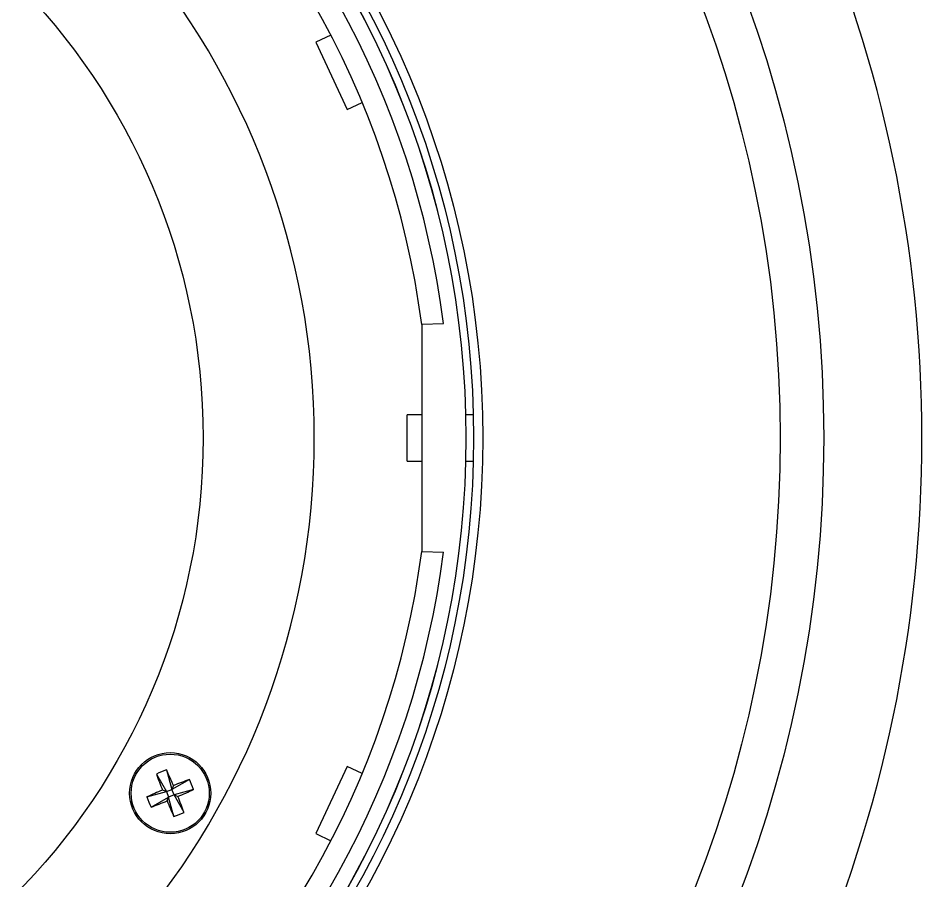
# Model space of a CAD drawing. Extents: x 16.5 to 113.1, y 4.4 to 84.5.
# Drawn here: x 55.21 to 57.65, y 34.711 to 37.04 of the extents above; entities that cross this region are included whole.
import ezdxf

# ---------------------------------------------------------------- set-up
doc = ezdxf.new("R2010")
doc.units = 0
doc.header["$MEASUREMENT"] = 0
doc.linetypes.add('SLD-SOLID', pattern=[0])
doc.layers.add('OBJECT', color=7, linetype='CONTINUOUS')

msp = doc.modelspace()

# ---------------------------------------------------------------- linework, layer by layer
at = {"layer": 'OBJECT'}
for p, q in [((56.0544, 36.9936), (56.0137, 36.9746)), ((56.0137, 36.9746), (56.0982, 36.7933)), ((56.0982, 36.7933), (56.139, 36.8123)), ((56.3585, 36.215), (56.2997, 36.213)), ((56.2997, 35.969), (56.2602, 35.969)), ((56.2602, 35.9677), (56.2602, 35.969)), ((56.2602, 35.844), (56.2602, 35.9677)), ((56.4389, 35.969), (56.4189, 35.969)), ((56.2602, 35.844), (56.2997, 35.844)), ((56.4189, 35.844), (56.4389, 35.844)), ((56.2997, 35.6), (56.3585, 35.5979)), ((55.6108, 35.0105), (55.6251, 34.9579)), ((56.0982, 35.0196), (56.0137, 34.8384)), ((56.139, 35.0006), (56.0982, 35.0196)), ((55.5834, 34.9992), (55.6103, 34.9518)), ((55.6725, 34.9849), (55.6251, 34.9579)), ((55.6294, 34.9682), (55.6251, 34.9579)), ((55.5578, 34.9375), (55.6103, 34.9518)), ((55.5691, 34.9101), (55.6164, 34.937)), ((55.6103, 34.9518), (55.6001, 34.9561)), ((55.6103, 34.9518), (55.6251, 34.9579)), ((55.6103, 34.9518), (55.6164, 34.937)), ((55.6122, 34.9268), (55.6164, 34.937)), ((55.6312, 34.9431), (55.6164, 34.937)), ((55.6308, 34.8845), (55.6164, 34.937)), ((55.6312, 34.9431), (55.6251, 34.9579)), ((55.6838, 34.9575), (55.6312, 34.9431)), ((55.6581, 34.8958), (55.6312, 34.9431)), ((55.6312, 34.9431), (55.6415, 34.9389)), ((56.0137, 34.8384), (56.0544, 34.8194))]:
    msp.add_line(p, q, dxfattribs=at)
at = {"layer": 'OBJECT', "linetype": 'SLD-SOLID'}
for radius in [3.425, 3.3075]:
    msp.add_circle((53.9597, 35.9065), radius, dxfattribs=at)
at = {"layer": 'OBJECT'}
for centre, radius in [((53.9597, 35.9065), 2.5046), ((53.9597, 35.9065), 2.48), ((53.9597, 35.9065), 1.75), ((55.6208, 34.9475), 0.1095), ((55.6208, 34.9475), 0.1054)]:
    msp.add_circle(centre, radius, dxfattribs=at)
for centre, radius, start, end in [((53.9597, 35.9065), 2.46, 270.4658, 89.5342), ((53.9597, 35.9065), 2.4599, 270.4658, 89.5342), ((53.9597, 35.9065), 2.05, 278.7913, 81.2087), ((53.9597, 35.9065), 2.36, 7.4623, 52.5373), ((53.9597, 35.9065), 2.4186, 7.3296, 50.6339), ((53.9597, 35.9065), 2.36, 307.4627, 352.5377), ((53.9597, 35.9065), 2.4186, 309.3661, 352.6704), ((55.7004, 34.7547), 0.2711, 109.316, 115.5805), ((54.1151, 34.3273), 1.6443, 22.9407, 24.551), ((57.1251, 35.5709), 1.6443, 200.3455, 201.9559), ((56.2442, 33.4431), 1.6443, 110.3455, 111.9559), ((55.428, 34.8678), 0.2711, 19.316, 25.5805), ((56.241, 33.4418), 1.6443, 112.9407, 114.551), ((55.8136, 35.0271), 0.2711, 199.316, 205.5805), ((55.0005, 36.4532), 1.6443, 292.9407, 294.551), ((54.1164, 34.3241), 1.6443, 20.3455, 21.9559), ((54.9974, 36.4518), 1.6443, 290.3455, 291.9559), ((57.1264, 35.5677), 1.6443, 202.9407, 204.551), ((55.5411, 35.1403), 0.2711, 289.316, 295.5805)]:
    msp.add_arc(centre, radius, start, end, dxfattribs=at)
at = {"layer": 'OBJECT', "linetype": 'SLD-SOLID'}
msp.add_arc((53.9597, 35.9065), 3.69, 336.3466, 23.6534, dxfattribs=at)
at = {"layer": 'OBJECT'}
msp.add_open_spline([(56.2997, 36.213), (56.2997, 36.0342), (56.2997, 35.8299), (56.2997, 35.6255), (56.2997, 35.6)], degree=3, knots=[0, 0, 0, 0, 0.875005, 1, 1, 1, 1], dxfattribs=at)

doc.saveas('drawing.dxf')
